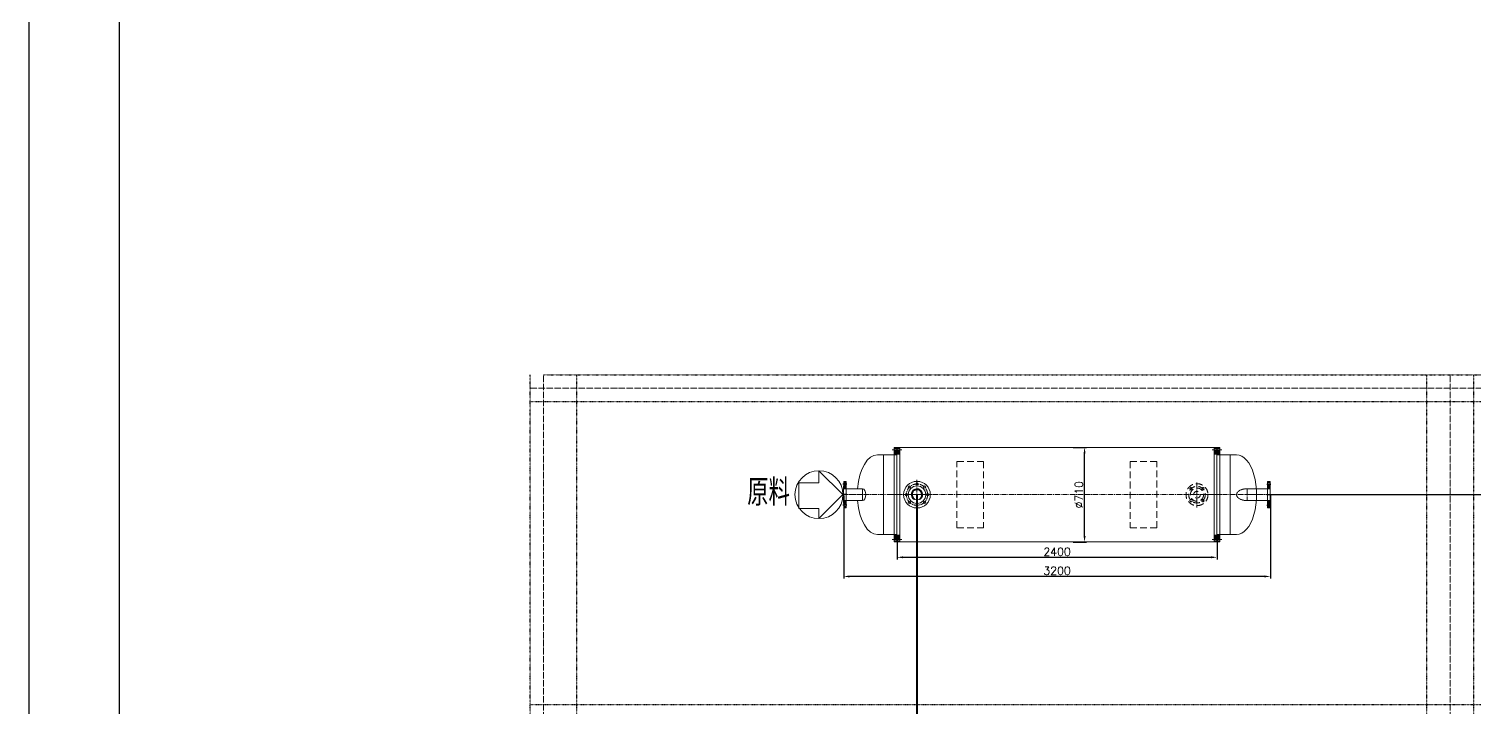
# Model space of a CAD drawing. Header units: millimetres. Extents: x 12181 to 44419, y -180123 to -157321.
# Drawn here: x 12181 to 23020, y -173990 to -168900 of the extents above; entities that cross this region are included whole.
import ezdxf

# ---------------------------------------------------------------- set-up
doc = ezdxf.new("R2010")
doc.units = ezdxf.units.MM
doc.header["$LTSCALE"] = 2
doc.header["$MEASUREMENT"] = 0
for name, pattern in [('ACAD_ISO04W100', [30, 24, -3, 0, -3]), ('CENTER', [50.8, 31.75, -6.35, 6.35, -6.35]), ('CENTER2', [28.575, 19.05, -3.175, 3.175, -3.175]), ('DASHED', [0.75, 0.5, -0.25]), ('DASHEDX2', [38.1, 25.4, -12.7]), ('DIVIDE2', [15.875, 6.35, -3.175, 0, -3.175, 0, -3.175])]:
    doc.linetypes.add(name, pattern=pattern)
doc.layers.get('0').update_dxf_attribs({"lineweight": 20})
for name, color, linetype in [('2', 2, 'DASHED'), ('3', 3, 'CENTER'), ('border', 2, 'Continuous'), ('平台', 252, 'DIVIDE2')]:
    doc.layers.add(name, color=color, linetype=linetype)
for name, color, linetype, lineweight in [('中心线', 1, 'CENTER2', 13), ('中心线层', 1, 'ACAD_ISO04W100', 9), ('剖面线层', 4, 'Continuous', 9), ('尺寸线层', 3, 'Continuous', 13), ('工艺线', 4, 'Continuous', 30), ('纯蒸汽', 1, 'Continuous', 40), ('细实线', 8, 'Continuous', 13), ('虚线', 142, 'DASHEDX2', 13), ('虚线层', 3, 'DASHED', 5)]:
    doc.layers.add(name, color=color, linetype=linetype, lineweight=lineweight)
doc.styles.add('HZ', font='txt.shx', dxfattribs={"bigfont": 'hztxt.shx'})
doc.styles.get("Standard").update_dxf_attribs({"font": 'txt.shx', "bigfont": 'hztxt.shx'})
doc.dimstyles.new('总装图', dxfattribs={"dimscale": 1.5, "dimtxt": 40, "dimasz": 30, "dimexe": 10, "dimexo": 5, "dimgap": 8, "dimtad": 1, "dimdec": 0, "dimtxsty": 'Standard', "dimcen": 2.5, "dimadec": 0, "dimazin": 0, "dimtfac": 1, "dimtdec": 0, "dimtmove": 0, "dimatfit": 3, "dimfxl": 1, "dimarcsym": 0})

# ---------------------------------------------------------------- blocks, each defined once
blk = doc.blocks.new('A$C7E2A687A')
at = {"layer": '中心线层'}
for p, q in [((100, -5225), (100, 0)), ((6900, -5225), (6900, 0)), ((0, -100), (18900, -100))]:
    blk.add_line(p, q, dxfattribs=at)
at = {"layer": '平台', "ltscale": 0.1}
for p, q in [((0, -5225), (0, 0)), ((100, 0), (18900, 0)), ((350, -5225), (350, 0)), ((6725, -5225), (6725, 0)), ((7075, -5225), (7075, 0)), ((0, -200), (18900, -200)), ((0, -2475), (18900, -2475))]:
    blk.add_line(p, q, dxfattribs=at)
blk = doc.blocks.new('*U1008')
at = {"layer": 'border', "color": 1, "linetype": 'Continuous'}
blk.add_lwpolyline([(0, 0), (1189, 0), (1189, 841), (0, 841)], close=True, dxfattribs=at)
at = {"layer": 'border', "color": 7, "linetype": 'Continuous'}
blk.add_lwpolyline([(25, 10), (1179, 10), (1179, 831), (25, 831)], close=True, dxfattribs=at)
blk = doc.blocks.new('*D2193')
at = {"layer": 'Defpoints', "color": 0}
for p in [(18692, -172719), (21092, -172722), (18692, -172866)]:
    blk.add_point(p, dxfattribs=at)
at = {"layer": '尺寸线层', "color": 0, "lineweight": -2}
for p, q in [((18692, -172727), (18692, -172881)), ((21092, -172730), (21092, -172881)), ((21047, -172866), (18737, -172866))]:
    blk.add_line(p, q, dxfattribs=at)
at = {"layer": '尺寸线层', "color": 0}
for points in [[(18737, -172858), (18737, -172873), (18692, -172866)], [(21047, -172858), (21047, -172873), (21092, -172866)]]:
    blk.add_solid(points, dxfattribs=at)
at = {"layer": '尺寸线层', "color": 0, "insert": (19892, -172824), "char_height": 60, "attachment_point": 5}
blk.add_mtext('2400', dxfattribs=at)
blk = doc.blocks.new('*D2191')
at = {"layer": 'Defpoints', "color": 0}
for p in [(18292, -172396), (21492, -172396), (18292, -173009)]:
    blk.add_point(p, dxfattribs=at)
at = {"layer": '尺寸线层', "color": 0, "lineweight": -2}
for p, q in [((18292, -172403), (18292, -173024)), ((21492, -172403), (21492, -173024)), ((21447, -173009), (18337, -173009))]:
    blk.add_line(p, q, dxfattribs=at)
at = {"layer": '尺寸线层', "color": 0}
for points in [[(18337, -173002), (18337, -173017), (18292, -173009)], [(21447, -173002), (21447, -173017), (21492, -173009)]]:
    blk.add_solid(points, dxfattribs=at)
at = {"layer": '尺寸线层', "color": 0, "insert": (19892, -172967), "char_height": 60, "attachment_point": 5}
blk.add_mtext('3200', dxfattribs=at)
blk = doc.blocks.new('*U1939')
at = {"linetype": 'Continuous'}
h = blk.add_hatch(dxfattribs=at)
h.set_pattern_fill('U', color=1, scale=4, angle=45, style=0, pattern_type=0)
h.set_pattern_definition([(45, (0, 0), (-2.82842712, 2.82842712), [])])
h.paths.add_polyline_path([(52334, -37928), (52323, -37928), (52323, -37946), (52334, -37946)])
h.paths.add_polyline_path([(52377, -37928), (52352, -37928), (52352, -37946), (52357, -37946), (52357, -37948), (52377, -37948)])
h.paths.add_polyline_path([(52494, -37928), (52468, -37928), (52468, -37948), (52489, -37948), (52489, -37946), (52494, -37946)])
h.paths.add_polyline_path([(52523, -37928), (52512, -37928), (52512, -37946), (52523, -37946)])
blk = doc.blocks.new('*U1940', base_point=(52423, -37948))
at = {"color": 7, "linetype": 'Continuous'}
for p, q in [((52523, -37928), (52323, -37928)), ((52323, -37928), (52323, -37946)), ((52334, -37928), (52334, -37946)), ((52352, -37928), (52352, -37946)), ((52377, -37928), (52377, -37948)), ((52468, -37928), (52468, -37948)), ((52494, -37928), (52494, -37946)), ((52512, -37928), (52512, -37946)), ((52523, -37946), (52523, -37928)), ((52323, -37946), (52357, -37946)), ((52357, -37946), (52357, -37948)), ((52357, -37948), (52489, -37948)), ((52523, -37946), (52489, -37946)), ((52489, -37946), (52489, -37948))]:
    blk.add_line(p, q, dxfattribs=at)
at = {"layer": '3', "color": 3, "linetype": 'Continuous'}
for p, q in [((52343, -37923), (52343, -37953)), ((52423, -37923), (52423, -37953)), ((52503, -37923), (52503, -37953))]:
    blk.add_line(p, q, dxfattribs=at)
at = {"color": 1, "linetype": 'Continuous'}
blk.add_blockref('*U1939', (0, 0), dxfattribs=at)
blk = doc.blocks.new('*D2192')
at = {"layer": 'Defpoints', "color": 0}
for p in [(20005, -172041), (20098, -172041), (20005, -172751)]:
    blk.add_point(p, dxfattribs=at)
at = {"layer": '尺寸线层', "color": 0, "lineweight": -2}
for p, q in [((20012, -172041), (20113, -172041)), ((20098, -172706), (20098, -172086)), ((20012, -172751), (20113, -172751))]:
    blk.add_line(p, q, dxfattribs=at)
at = {"layer": '尺寸线层', "color": 0}
for points in [[(20091, -172086), (20106, -172086), (20098, -172041)], [(20091, -172706), (20106, -172706), (20098, -172751)]]:
    blk.add_solid(points, dxfattribs=at)
at = {"layer": '尺寸线层', "color": 0, "insert": (20056, -172396), "char_height": 60, "attachment_point": 5, "rotation": 90}
blk.add_mtext('%%c710', dxfattribs=at)

msp = doc.modelspace()

# ---------------------------------------------------------------- hatches: boundary and pattern name
at = {"layer": '剖面线层'}
h = msp.add_hatch(dxfattribs=at)
h.set_pattern_fill('ANSI31', color=256, scale=2, style=0)
h.set_pattern_definition([(45, (18228.7454, -172985.651), (4.490128, -4.490128), [])])
h.paths.add_polyline_path([(18690, -172707.7), (18691.5, -172709.2), (18691.5, -172713.4), (18690, -172714.9), (18691.5, -172716.4), (18691.5, -172722.1), (18689.5, -172724.1), (18669.5, -172724.1), (18669.5, -172700.6), (18691.5, -172700.6), (18691.5, -172706.2)])
h.paths.add_polyline_path([(18689.5, -172742.1), (18689.5, -172750.6), (18669.5, -172750.6), (18669.5, -172742.1)])
h.paths.add_polyline_path([(18690, -172076.2), (18691.5, -172077.7), (18691.5, -172081.9), (18690, -172083.4), (18691.5, -172084.9), (18691.5, -172090.6), (18669.5, -172090.6), (18669.5, -172067.1), (18689.5, -172067.1), (18691.5, -172069.1), (18691.5, -172071.7), (18691.5, -172074.7)])
h.paths.add_polyline_path([(18689.5, -172040.6), (18689.5, -172049.1), (18669.5, -172049.1), (18669.5, -172040.6)])
h = msp.add_hatch(dxfattribs=at)
h.set_pattern_fill('ANSI31', color=256, scale=2, angle=90, style=0)
h.set_pattern_definition([(135, (19154.298, -172985.651), (-4.490128, -4.490128), [])])
h.paths.add_polyline_path([(18693, -172707.7), (18691.5, -172709.2), (18691.5, -172713.4), (18693, -172714.9), (18691.5, -172716.4), (18691.5, -172722.1), (18693.5, -172724.1), (18713.5, -172724.1), (18713.5, -172700.6), (18691.5, -172700.6), (18691.5, -172706.2)])
h.paths.add_polyline_path([(18693.5, -172742.1), (18693.5, -172750.6), (18713.5, -172750.6), (18713.5, -172742.1)])
h.paths.add_polyline_path([(18693, -172076.2), (18691.5, -172077.7), (18691.5, -172081.9), (18693, -172083.4), (18691.5, -172084.9), (18691.5, -172090.6), (18713.5, -172090.6), (18713.5, -172067.1), (18693.5, -172067.1), (18691.5, -172069.1), (18691.5, -172071.7), (18691.5, -172074.7)])
h.paths.add_polyline_path([(18693.5, -172040.6), (18693.5, -172049.1), (18713.5, -172049.1), (18713.5, -172040.6)])
h = msp.add_hatch(dxfattribs=at)
h.set_pattern_fill('ANSI31', color=256, scale=2, style=0)
h.set_pattern_definition([(45, (20628.7454, -172985.651), (4.490128, -4.490128), [])])
h.paths.add_polyline_path([(21090, -172707.7), (21091.5, -172709.2), (21091.5, -172713.4), (21090, -172714.9), (21091.5, -172716.4), (21091.5, -172722.1), (21089.5, -172724.1), (21069.5, -172724.1), (21069.5, -172700.6), (21091.5, -172700.6), (21091.5, -172706.2)])
h.paths.add_polyline_path([(21089.5, -172742.1), (21089.5, -172750.6), (21069.5, -172750.6), (21069.5, -172742.1)])
h.paths.add_polyline_path([(21090, -172076.2), (21091.5, -172077.7), (21091.5, -172081.9), (21090, -172083.4), (21091.5, -172084.9), (21091.5, -172090.6), (21069.5, -172090.6), (21069.5, -172067.1), (21089.5, -172067.1), (21091.5, -172069.1), (21091.5, -172071.7), (21091.5, -172074.7)])
h.paths.add_polyline_path([(21089.5, -172040.6), (21089.5, -172049.1), (21069.5, -172049.1), (21069.5, -172040.6)])
h = msp.add_hatch(dxfattribs=at)
h.set_pattern_fill('ANSI31', color=256, scale=2, angle=90, style=0)
h.set_pattern_definition([(135, (21554.298, -172985.651), (-4.490128, -4.490128), [])])
h.paths.add_polyline_path([(21093, -172707.7), (21091.5, -172709.2), (21091.5, -172713.4), (21093, -172714.9), (21091.5, -172716.4), (21091.5, -172722.1), (21093.5, -172724.1), (21113.5, -172724.1), (21113.5, -172700.6), (21091.5, -172700.6), (21091.5, -172706.2)])
h.paths.add_polyline_path([(21093.5, -172742.1), (21093.5, -172750.6), (21113.5, -172750.6), (21113.5, -172742.1)])
h.paths.add_polyline_path([(21093, -172076.2), (21091.5, -172077.7), (21091.5, -172081.9), (21093, -172083.4), (21091.5, -172084.9), (21091.5, -172090.6), (21113.5, -172090.6), (21113.5, -172067.1), (21093.5, -172067.1), (21091.5, -172069.1), (21091.5, -172071.7), (21091.5, -172074.7)])
h.paths.add_polyline_path([(21093.5, -172040.6), (21093.5, -172049.1), (21113.5, -172049.1), (21113.5, -172040.6)])

# ---------------------------------------------------------------- linework, layer by layer
for p, q in [((18691.5, -172095.6), (18544.5, -172095.6)), ((18591.5, -172095.6), (18591.5, -172695.6)), ((18689.5, -172049.1), (18669.5, -172049.1)), ((18669.5, -172049.1), (18669.5, -172067.1)), ((18669.5, -172067.1), (18689.5, -172067.1)), ((18669.5, -172095.6), (18669.5, -172090.6)), ((18669.5, -172090.6), (18691.5, -172090.6)), ((18689.5, -172067.1), (18689.5, -172049.1)), ((18689.5, -172067.1), (18691.5, -172069.1)), ((18690, -172076.2), (18691.5, -172074.7)), ((18690, -172076.2), (18691.5, -172077.7)), ((18690, -172083.4), (18691.5, -172081.9)), ((18690, -172083.4), (18691.5, -172084.9)), ((18693.5, -172067.1), (18691.5, -172069.1)), ((18691.5, -172069.1), (18691.5, -172071.7)), ((18691.5, -172069.1), (18691.5, -172071.7)), ((18691.5, -172071.7), (18691.5, -172703.2)), ((18691.5, -172071.7), (18691.5, -172703.2)), ((18691.5, -172074.7), (18691.5, -172076.2)), ((18693, -172076.2), (18691.5, -172074.7)), ((18691.5, -172074.7), (18691.5, -172076.2)), ((18693, -172076.2), (18691.5, -172077.7)), ((18691.5, -172077.7), (18691.5, -172076.2)), ((18691.5, -172077.7), (18691.5, -172076.2)), ((18691.5, -172081.9), (18691.5, -172083.4)), ((18693, -172083.4), (18691.5, -172081.9)), ((18691.5, -172081.9), (18691.5, -172083.4)), ((18693, -172083.4), (18691.5, -172084.9)), ((18691.5, -172084.9), (18691.5, -172083.4)), ((18691.5, -172084.9), (18691.5, -172083.4)), ((18691.5, -172090.6), (18691.5, -172700.6)), ((18691.5, -172090.6), (18691.5, -172700.6)), ((18713.5, -172090.6), (18691.5, -172090.6)), ((18691.5, -172095.6), (18691.5, -172695.6)), ((18693.5, -172049.1), (18713.5, -172049.1)), ((18693.5, -172067.1), (18693.5, -172049.1)), ((18693.5, -172050.1), (18713.5, -172050.1)), ((18693.5, -172066.1), (18713.5, -172066.1)), ((18713.5, -172067.1), (18693.5, -172067.1)), ((18713.5, -172040.6), (21069.5, -172040.6)), ((18713.5, -172049.1), (18713.5, -172067.1)), ((18713.5, -172095.6), (18713.5, -172090.6)), ((21089.5, -172049.1), (21069.5, -172049.1)), ((21069.5, -172049.1), (21069.5, -172067.1)), ((21069.5, -172050.1), (21089.5, -172050.1)), ((21069.5, -172066.1), (21089.5, -172066.1)), ((21069.5, -172067.1), (21089.5, -172067.1)), ((21069.5, -172095.6), (21069.5, -172090.6)), ((21069.5, -172090.6), (21091.5, -172090.6)), ((21089.5, -172067.1), (21089.5, -172049.1)), ((21089.5, -172067.1), (21091.5, -172069.1)), ((21090, -172076.2), (21091.5, -172074.7)), ((21090, -172076.2), (21091.5, -172077.7)), ((21090, -172083.4), (21091.5, -172081.9)), ((21090, -172083.4), (21091.5, -172084.9)), ((21093.5, -172067.1), (21091.5, -172069.1)), ((21091.5, -172069.1), (21091.5, -172071.7)), ((21091.5, -172069.1), (21091.5, -172071.7)), ((21091.5, -172071.7), (21091.5, -172703.2)), ((21091.5, -172071.7), (21091.5, -172703.2)), ((21091.5, -172074.7), (21091.5, -172076.2)), ((21093, -172076.2), (21091.5, -172074.7)), ((21091.5, -172074.7), (21091.5, -172076.2)), ((21093, -172076.2), (21091.5, -172077.7)), ((21091.5, -172077.7), (21091.5, -172076.2)), ((21091.5, -172077.7), (21091.5, -172076.2)), ((21091.5, -172081.9), (21091.5, -172083.4)), ((21093, -172083.4), (21091.5, -172081.9)), ((21091.5, -172081.9), (21091.5, -172083.4)), ((21093, -172083.4), (21091.5, -172084.9)), ((21091.5, -172084.9), (21091.5, -172083.4)), ((21091.5, -172084.9), (21091.5, -172083.4)), ((21091.5, -172090.6), (21091.5, -172700.6)), ((21091.5, -172090.6), (21091.5, -172700.6)), ((21113.5, -172090.6), (21091.5, -172090.6)), ((21091.5, -172095.6), (21091.5, -172695.6)), ((21091.5, -172395.6), (21091.5, -172095.6)), ((21091.5, -172095.6), (21238.5, -172095.6)), ((21093.5, -172049.1), (21113.5, -172049.1)), ((21093.5, -172067.1), (21093.5, -172049.1)), ((21113.5, -172067.1), (21093.5, -172067.1)), ((21113.5, -172049.1), (21113.5, -172067.1)), ((21113.5, -172095.6), (21113.5, -172090.6)), ((21191.5, -172095.6), (21191.5, -172695.6)), ((18286.5, -172395.6), (18106.5, -172215.6)), ((18106.5, -172215.6), (18106.5, -172305.6)), ((17956.5, -172305.6), (17956.5, -172500.6)), ((18106.5, -172305.6), (17956.5, -172305.6)), ((18106.5, -172575.6), (18286.5, -172395.6)), ((18291.5, -172351.1), (18432.7, -172351.1)), ((18291.5, -172440.1), (18432.7, -172440.1)), ((18713.5, -172700.6), (18713.5, -172395.6)), ((21069.5, -172700.6), (21069.5, -172395.6)), ((21091.5, -172695.6), (21091.5, -172395.6)), ((21491.5, -172351.1), (21386.8, -172351.1)), ((21491.5, -172440.1), (21386.9, -172440.1)), ((17956.5, -172500.6), (18106.5, -172500.6)), ((18106.5, -172500.6), (18106.5, -172575.6)), ((18544.5, -172695.6), (18691.5, -172695.6)), ((18669.5, -172700.6), (18669.5, -172695.6)), ((18691.5, -172700.6), (18669.5, -172700.6)), ((18689.5, -172724.1), (18691.5, -172722.1)), ((18690, -172707.7), (18691.5, -172706.2)), ((18690, -172707.7), (18691.5, -172709.2)), ((18690, -172714.9), (18691.5, -172713.4)), ((18690, -172714.9), (18691.5, -172716.4)), ((18691.5, -172700.6), (18713.5, -172700.6)), ((18691.5, -172700.6), (18691.5, -172722.1)), ((18691.5, -172700.6), (18691.5, -172722.1)), ((18693, -172707.7), (18691.5, -172706.2)), ((18691.5, -172706.2), (18691.5, -172707.7)), ((18691.5, -172706.2), (18691.5, -172707.7)), ((18691.5, -172709.2), (18691.5, -172707.7)), ((18693, -172707.7), (18691.5, -172709.2)), ((18691.5, -172709.2), (18691.5, -172707.7)), ((18693, -172714.9), (18691.5, -172713.4)), ((18691.5, -172713.4), (18691.5, -172714.9)), ((18691.5, -172713.4), (18691.5, -172714.9)), ((18691.5, -172716.4), (18691.5, -172714.9)), ((18693, -172714.9), (18691.5, -172716.4)), ((18691.5, -172716.4), (18691.5, -172714.9)), ((18691.5, -172722.1), (18691.5, -172719.5)), ((18691.5, -172722.1), (18691.5, -172719.5)), ((18693.5, -172724.1), (18691.5, -172722.1)), ((18693.5, -172725.1), (18713.5, -172725.1)), ((18693.5, -172741.1), (18713.5, -172741.1)), ((21069.5, -172750.6), (18713.5, -172750.6)), ((21091.5, -172700.6), (21069.5, -172700.6)), ((21069.5, -172725.1), (21089.5, -172725.1)), ((21069.5, -172741.1), (21089.5, -172741.1)), ((21089.5, -172724.1), (21091.5, -172722.1)), ((21090, -172707.7), (21091.5, -172706.2)), ((21090, -172707.7), (21091.5, -172709.2)), ((21090, -172714.9), (21091.5, -172713.4)), ((21090, -172714.9), (21091.5, -172716.4)), ((21238.5, -172695.6), (21091.5, -172695.6)), ((21091.5, -172700.6), (21113.5, -172700.6)), ((21091.5, -172700.6), (21091.5, -172722.1)), ((21091.5, -172700.6), (21091.5, -172722.1)), ((21093, -172707.7), (21091.5, -172706.2)), ((21091.5, -172706.2), (21091.5, -172707.7)), ((21091.5, -172706.2), (21091.5, -172707.7)), ((21091.5, -172709.2), (21091.5, -172707.7)), ((21093, -172707.7), (21091.5, -172709.2)), ((21091.5, -172709.2), (21091.5, -172707.7)), ((21093, -172714.9), (21091.5, -172713.4)), ((21091.5, -172713.4), (21091.5, -172714.9)), ((21091.5, -172713.4), (21091.5, -172714.9)), ((21091.5, -172716.4), (21091.5, -172714.9)), ((21093, -172714.9), (21091.5, -172716.4)), ((21091.5, -172716.4), (21091.5, -172714.9)), ((21091.5, -172722.1), (21091.5, -172719.5)), ((21091.5, -172722.1), (21091.5, -172719.5)), ((21093.5, -172724.1), (21091.5, -172722.1)), ((21113.5, -172700.6), (21113.5, -172695.6))]:
    msp.add_line(p, q)
for points in [[(18669.5, -172395.6), (18669.5, -172040.6), (18689.5, -172040.6), (18689.5, -172067.1)], [(18713.5, -172395.6), (18713.5, -172040.6), (18693.5, -172040.6), (18693.5, -172067.1)], [(21069.5, -172395.6), (21069.5, -172040.6), (21089.5, -172040.6), (21089.5, -172067.1)], [(21113.5, -172395.6), (21113.5, -172040.6), (21093.5, -172040.6), (21093.5, -172067.1)], [(18689.5, -172724.1), (18689.5, -172750.6), (18669.5, -172750.6), (18669.5, -172395.6)], [(21093.5, -172724.1), (21093.5, -172750.6), (21113.5, -172750.6), (21113.5, -172395.6)], [(18693.5, -172724.1), (18693.5, -172750.6), (18713.5, -172750.6), (18713.5, -172695.6)], [(21089.5, -172724.1), (21089.5, -172750.6), (21069.5, -172750.6), (21069.5, -172695.6)]]:
    msp.add_lwpolyline(points)
for points in [[(18669.5, -172742.1), (18669.5, -172724.1), (18689.5, -172724.1), (18689.5, -172742.1)], [(18713.5, -172742.1), (18713.5, -172724.1), (18693.5, -172724.1), (18693.5, -172742.1)], [(21069.5, -172742.1), (21069.5, -172724.1), (21089.5, -172724.1), (21089.5, -172742.1)], [(21113.5, -172742.1), (21113.5, -172724.1), (21093.5, -172724.1), (21093.5, -172742.1)]]:
    msp.add_lwpolyline(points, close=True)
for centre, radius in [((18106.5, -172395.6), 180), ((18841.5, -172395.6), 100), ((18841.5, -172395.6), 66), ((18785, -172339), 9), ((18841.5, -172315.6), 9), ((18898.1, -172339), 9), ((18761.5, -172395.6), 9), ((18785, -172452.2), 9), ((18841.5, -172395.6), 40), ((18898.1, -172452.2), 9), ((18921.5, -172395.6), 9), ((18841.5, -172475.6), 9)]:
    msp.add_circle(centre, radius)
for start_param, end_param in [(0, 1.4219136), (1.7196791, 3.1415927)]:
    msp.add_ellipse((18544.5, -172395.6), major_axis=(0, 300), ratio=0.5, start_param=start_param, end_param=end_param)
at = {"extrusion": (0, 0, -1)}
msp.add_ellipse((21238.5, -172395.6), major_axis=(0, 300), ratio=0.5, start_param=0, end_param=3.1415927, dxfattribs=at)
at = {"layer": '中心线'}
for p, q in [((18841.5, -172284.3), (18841.5, -172505.6)), ((20941.5, -172303.3), (20941.5, -172491.5)), ((18286.5, -172395.6), (18399.5, -172395.6)), ((18286.5, -172395.6), (18432.7, -172395.6)), ((18331.9, -172395.6), (21438.8, -172395.6)), ((18947.4, -172395.6), (18734.9, -172395.6)), ((21317.1, -172351.1), (21317.1, -172440.1)), ((21496.5, -172395.6), (21317.1, -172395.6)), ((21496.5, -172395.6), (21383.6, -172395.6))]:
    msp.add_line(p, q, dxfattribs=at)
msp.add_circle((18841.5, -172395.6), 80, dxfattribs=at)
at = {"layer": '中心线层'}
for p, q in [((18695.5, -172058.1), (18655.1, -172058.1)), ((18687.5, -172058.1), (18727.9, -172058.1)), ((21095.5, -172058.1), (21055.1, -172058.1)), ((21087.5, -172058.1), (21127.9, -172058.1)), ((18695.5, -172395.6), (18655.1, -172395.6)), ((18687.5, -172395.6), (18727.9, -172395.6)), ((21095.5, -172395.6), (21055.1, -172395.6)), ((21087.5, -172395.6), (21127.9, -172395.6)), ((18695.5, -172733.1), (18655.1, -172733.1)), ((18687.5, -172733.1), (18727.9, -172733.1)), ((21095.5, -172733.1), (21055.1, -172733.1)), ((21087.5, -172733.1), (21127.9, -172733.1))]:
    msp.add_line(p, q, dxfattribs=at)
at = {"layer": '工艺线'}
msp.add_line((21491.5, -172395.6), (30901.5, -172395.6), dxfattribs=at)
at = {"layer": '纯蒸汽'}
msp.add_line((18841.5, -172395.6), (18841.5, -174408), dxfattribs=at)
msp.add_arc((18841.5, -172395.6), 40, 308.43202, 237.71701, dxfattribs=at)
at = {"layer": '细实线'}
msp.add_line((18432.7, -172351.1), (18432.7, -172440.1), dxfattribs=at)
msp.add_ellipse((18432.7, -172395.6), major_axis=(0, 44.5), ratio=0.5591968, start_param=3.1415927, end_param=6.2831853, dxfattribs=at)
at = {"layer": '虚线'}
for p, q in [((19141.5, -172645.6), (19141.5, -172145.6)), ((19141.5, -172145.6), (19341.5, -172145.6)), ((19341.5, -172145.6), (19341.5, -172645.6)), ((20441.5, -172145.6), (20441.5, -172645.6)), ((20641.5, -172145.6), (20441.5, -172145.6)), ((20641.5, -172645.6), (20641.5, -172145.6)), ((21027.3, -172395.6), (20854.6, -172395.6)), ((19141.5, -172645.6), (19341.5, -172645.6)), ((20641.5, -172645.6), (20441.5, -172645.6))]:
    msp.add_line(p, q, dxfattribs=at)
for centre, radius in [((20941.5, -172395.6), 82.5), ((20941.5, -172395.6), 62.5), ((20897.3, -172351.4), 9), ((20897.3, -172439.8), 9), ((20941.5, -172395.6), 49.5), ((20941.5, -172395.6), 25), ((20985.7, -172351.4), 9), ((20985.7, -172439.8), 9)]:
    msp.add_circle(centre, radius, dxfattribs=at)
at = {"layer": '虚线层'}
for p, q in [((21382.3, -172351.1), (21317.1, -172351.1)), ((21381.9, -172440.1), (21317.1, -172440.1))]:
    msp.add_line(p, q, dxfattribs=at)
msp.add_ellipse((21317.1, -172395.6), major_axis=(-78.6, 0), ratio=0.5660672, start_param=4.712389, end_param=7.8539816, dxfattribs=at)

# ---------------------------------------------------------------- block references
msp.add_blockref('A$C7E2A687A', (15941.5, -171495.6))
at = {"color": 1, "linetype": 'Continuous'}
for p, rotation in [((18291.5, -172395.6), 270), ((21491.5, -172395.6), 90)]:
    msp.add_blockref('*U1940', p, dxfattribs=dict(at, rotation=rotation))
at = {"layer": 'border', "color": 7, "linetype": 'Continuous', "xscale": 27.11348640001277, "yscale": 27.11348640001277, "zscale": 27.1134864}
msp.add_blockref('*U1008', (12180.8, -180123.3), dxfattribs=at)

# ---------------------------------------------------------------- texts
at = {"layer": '2', "color": 7, "style": 'HZ', "width": 0.8}
msp.add_text('原料\u3000', height=200, dxfattribs=at).set_placement((17568.3, -172478.7))

# ---------------------------------------------------------------- dimensions: what is measured, and where the dimension line sits
at = {"layer": '尺寸线层'}
dim = msp.add_linear_dim(base=(20098.4, -172040.6), p1=(20004.7, -172750.6), p2=(20004.7, -172040.6), angle=90, text='%%c710', dimstyle='总装图', dxfattribs=at)
dim.commit()
dim.dimension.update_dxf_attribs({"geometry": '*D2192', "text_midpoint": (20056.4, -172395.6)})
for base, p1, p2, picture, middle in [((18291.5, -173009.3), (21491.5, -172395.6), (18291.5, -172395.6), '*D2191', (19891.5, -172967.3)), ((18691.5, -172865.7), (21091.5, -172722.1), (18691.5, -172719.5), '*D2193', (19891.5, -172823.7))]:
    dim = msp.add_linear_dim(base=base, p1=p1, p2=p2, angle=180, dimstyle='总装图', dxfattribs=at)
    dim.commit()
    dim.dimension.update_dxf_attribs({"geometry": picture, "text_midpoint": middle})

doc.saveas('drawing.dxf')
